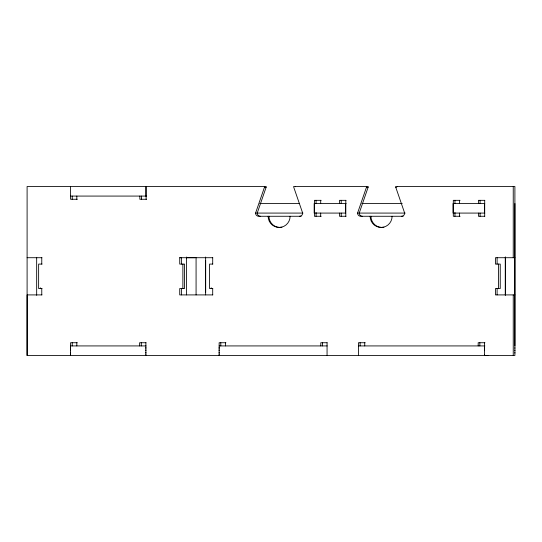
<?xml version="1.0" encoding="UTF-8"?>
<svg xmlns="http://www.w3.org/2000/svg" width="542" height="542" viewBox="0 0 542 542"><rect width="100%" height="100%" fill="white"/><g stroke="black" fill="none" stroke-linecap="round" stroke-linejoin="round"><path stroke-width="0.81" d="M401.52 216.272A3.191 3.137 -90 0 0 404.657 213.081L395.816 187.424A3.191 3.137 -90 0 1 395.68 186.509L514.9 186.509L514.9 355.491L27.1 355.491L27.107 294.909L41.985 294.909M41.768 264.089L41.775 257.714M70.555 354.692L70.555 355.491L70.555 342.734L77.316 342.734M70.555 353.099L70.555 352.3M70.555 350.708L70.555 349.908M70.555 348.316L70.555 347.517M70.555 195.283L70.555 196.075L146.55 196.075M72.215 345.925L72.215 342.734M145.886 354.692L145.886 355.491L145.886 342.734M145.886 353.099L145.886 352.3M145.886 350.708L145.886 349.908M145.886 348.316L145.886 347.517M181.387 294.909L181.394 288.534M182.871 264.089L182.871 288.534M205.642 292.253L205.642 260.37M212.701 264.089L212.701 257.714M219.144 354.692L219.144 355.491L219.144 342.734L225.906 342.734M219.144 353.099L219.144 352.3M219.144 350.708L219.144 349.908M219.144 348.316L219.144 347.517M220.804 345.925L220.804 342.734M484.46 354.692L484.46 355.491L487.915 355.491M484.46 350.708L484.46 349.908M484.46 348.316L484.46 347.517M497.102 294.909L497.109 288.534M505.334 295.275L505.334 257.084M514.9 353.099L514.9 352.496M514.9 350.708L514.9 350.105M514.9 348.316L514.9 347.72M514.9 345.925L514.9 203.514M301.183 216.272L258.703 216.272A3.191 3.137 -90 0 1 255.567 213.081L264.408 187.424A3.191 3.137 90 0 0 264.543 186.509M27.1 355.491L27.1 186.509L266.203 186.509A3.191 3.137 90 0 1 266.068 187.424L257.226 213.081A3.191 3.137 -90 0 0 260.37 216.272M403.18 216.272L360.701 216.272A3.191 3.137 -90 0 1 357.564 213.081L366.406 187.424A3.191 3.137 -90 0 0 366.534 186.509M299.523 216.272A3.191 3.137 -90 0 0 302.666 213.081L293.818 187.424A3.191 3.137 90 0 1 293.689 186.509L368.194 186.509A3.191 3.137 -90 0 1 368.065 187.424L359.224 213.081A3.191 3.137 -90 0 0 362.361 216.272M484.562 355.491L484.46 342.734M264.408 187.424L266.068 187.424M366.406 187.424L368.065 187.424M395.816 187.424L396.439 187.424M77.316 199.266L70.555 199.266L70.555 186.509M146.645 199.266L139.843 199.266L139.843 196.075M321.176 200.33L314.414 200.33L314.414 216.272L321.176 216.272M346.02 200.33L339.529 200.33L339.529 203.514M460.063 200.33L453.302 200.33L453.302 216.272L460.063 216.272M484.799 200.33L478.417 200.33L478.417 203.514M259.713 203.514L299.414 203.514M346.148 203.514L314.17 203.514L314.17 213.081L345.559 213.081L345.559 203.514M361.9 203.514L402.225 203.514M484.792 203.514L453.044 203.514L453.044 213.081L484.792 213.081M255.567 213.081L302.937 213.081M357.564 213.081L405.179 213.081M346.02 216.272L339.529 216.272L339.529 213.081M484.799 216.272L478.417 216.272L478.417 213.081M27.1 257.714L41.985 257.714M212.81 294.909L179.727 294.909L179.734 288.534L184.531 288.534L184.531 264.089L179.734 264.089L179.727 257.714L181.387 257.714L181.394 264.089M186.509 257.714L212.81 257.714M514.9 257.714L495.442 257.714L495.449 264.089L500.246 264.089L500.246 288.534L495.449 288.534L495.442 294.909L514.9 294.909M179.727 257.714L194.91 257.714M42.059 264.089L38.631 264.089L38.631 276.312L38.631 288.534L42.059 288.534M212.803 264.089L209.564 264.089L209.564 288.534L212.803 288.534M146.089 342.734L139.606 342.734L139.606 345.925M327.172 342.734L320.789 342.734L320.789 345.925M365.227 342.734L358.465 342.734L358.452 355.491M484.941 342.734L478.179 342.734L478.179 345.925M70.555 345.925L146.089 345.925M219.144 345.925L327.192 345.925M358.452 345.925L484.873 345.925M497.102 257.714L497.109 264.089M212.701 288.534L212.701 294.909M41.768 288.534L41.775 294.909M513.24 186.509L513.24 257.714M513.24 294.909L513.24 355.491M505.334 257.05L505.334 294.909M498.586 264.089L498.586 288.534M484.697 200.33L484.697 216.272M484.46 203.514L484.46 213.081M480.077 200.33L480.077 203.514M480.077 213.081L480.077 216.272M479.839 342.734L479.839 345.925M459.582 200.33L459.582 203.514M459.582 213.081L459.582 216.272M454.962 200.33L454.962 203.514M454.962 212.484L454.962 216.272M364.746 342.734L364.746 345.925M360.125 342.734L360.125 345.925M345.81 200.33L345.81 216.272M341.196 200.33L341.196 203.514M341.196 213.081L341.196 216.272M327.07 342.734L327.056 355.491M322.449 342.734L322.449 345.925M320.695 200.33L320.695 203.514M320.695 213.081L320.695 216.272M316.074 200.33L316.074 203.514M316.074 212.484L316.074 216.272M225.425 342.734L225.425 345.925M211.224 287.768L211.224 288.534M205.642 257.016L205.642 294.909M196.075 257.714L196.075 294.909M186.509 257.016L186.509 294.909M146.123 186.509L146.123 199.266M145.886 186.509L145.886 196.075M141.503 196.075L141.503 199.266M141.266 342.734L141.266 345.925M76.829 196.075L76.829 199.266M76.829 342.734L76.829 345.925M72.215 196.075L72.215 199.266M40.298 287.768L40.298 288.534M36.666 257.315L36.666 295.309M290.106 216.272A11.158 10.989 90 0 1 279.116 227.43A11.158 10.989 90 0 1 268.127 216.272M295.356 186.746A3.191 3.137 90 0 1 295.349 186.509M392.096 216.272A11.158 10.989 90 0 1 381.107 227.43A11.158 10.989 90 0 1 370.118 216.272M397.354 186.746A3.191 3.137 -90 0 1 397.347 186.509M281.948 227.24A11.158 10.989 90 0 1 268.954 216.272M383.939 227.24A11.158 10.989 -90 0 1 370.952 216.272"/></g></svg>
